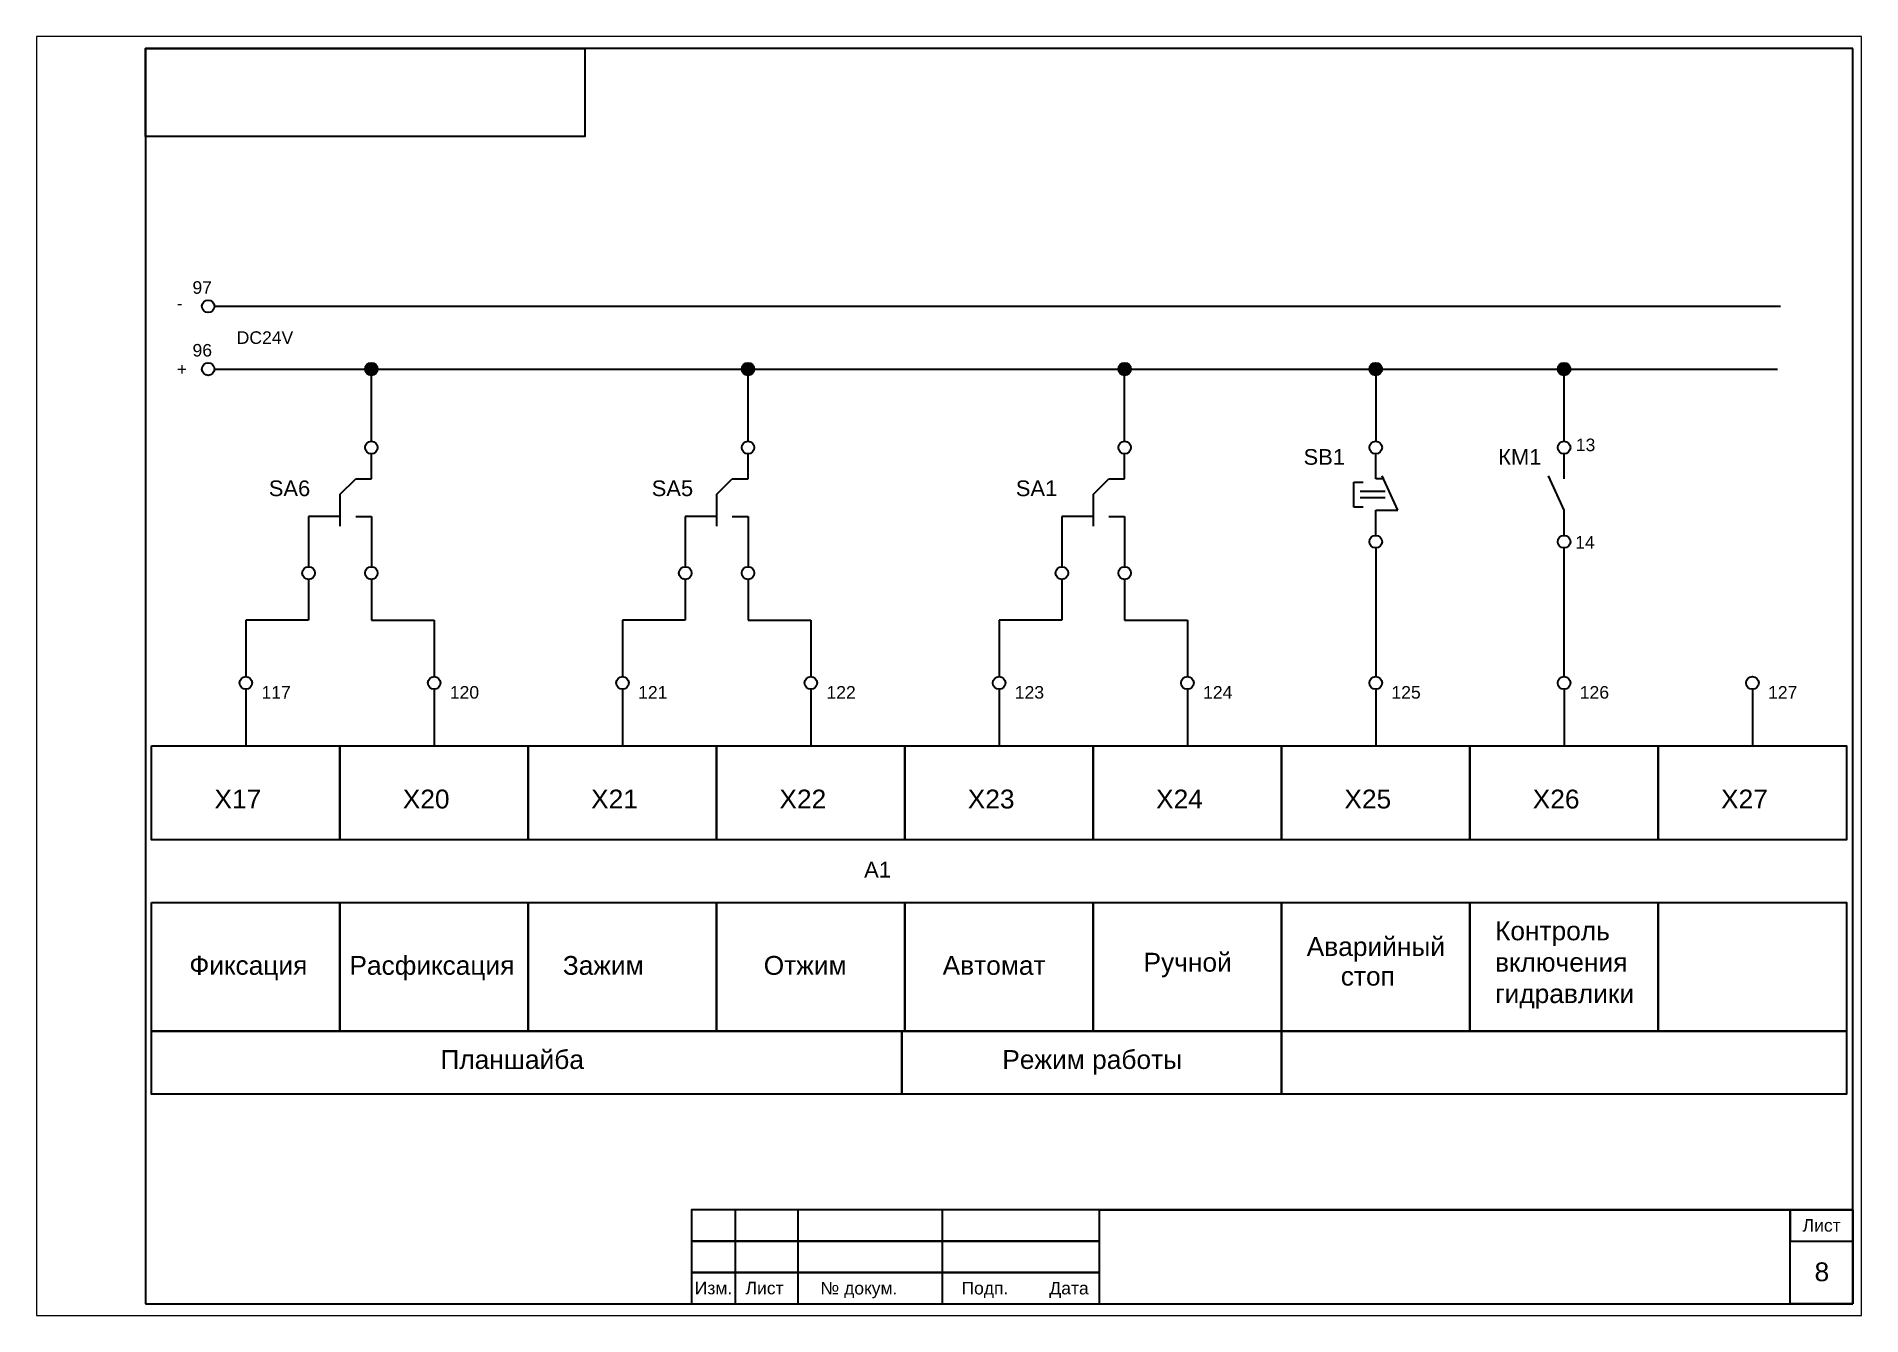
# Paper-space layout 'Лист7' of a CAD drawing. Header units: millimetres. Extents: x 0 to 291, y 0 to 204.
# The model-space entities are those that its viewports show. They can reach past a viewport. Long polylines and large blocks are cut down to what shows.
import ezdxf

# ---------------------------------------------------------------- set-up
doc = ezdxf.new("R2010")
doc.units = ezdxf.units.MM
for name, color, linetype, lineweight in [('Маркировка', 7, 'Continuous', 25), ('Оформление', 7, 'Continuous', 30), ('Элементы', 7, 'Continuous', 30)]:
    doc.layers.add(name, color=color, linetype=linetype, lineweight=lineweight)
doc.styles.get("Standard").update_dxf_attribs({"font": 'arial.ttf'})

msp = doc.modelspace()

# ---------------------------------------------------------------- hatches: boundary and pattern name
at = {"layer": 'Элементы'}
h = msp.add_hatch(color=256, dxfattribs=at)
h.dxf.hatch_style = 1
h.paths.add_polyline_path([(8450.23, 867.03, 1), (8448.23, 867.03, 1)])
h = msp.add_hatch(color=256, dxfattribs=at)
h.dxf.hatch_style = 1
h.paths.add_polyline_path([(8510.23, 867.03, 1), (8508.23, 867.03, 1)])
h = msp.add_hatch(color=256, dxfattribs=at)
h.dxf.hatch_style = 1
h.paths.add_polyline_path([(8570.23, 867.03, 1), (8568.23, 867.03, 1)])
h = msp.add_hatch(color=256, dxfattribs=at)
h.dxf.hatch_style = 1
h.paths.add_polyline_path([(8610.23, 867.03, 1), (8608.23, 867.03, 1)])
h = msp.add_hatch(color=256, dxfattribs=at)
h.dxf.hatch_style = 1
h.paths.add_polyline_path([(8640.23, 867.03, 1), (8638.23, 867.03, 1)])

# ---------------------------------------------------------------- linework, layer by layer
at = {"layer": 'Оформление'}
for p, q in [((8685.23, 918.11), (8413.23, 918.11)), ((8413.23, 918.11), (8413.23, 718.11)), ((8685.23, 718.11), (8685.23, 918.11)), ((8413.23, 718.11), (8685.23, 718.11)), ((8500.23, 718.11), (8685.23, 718.11)), ((8500.23, 718.11), (8685.23, 718.11)), ((8500.23, 718.11), (8685.23, 718.11))]:
    msp.add_line(p, q, dxfattribs=at)
at = {"layer": 'Оформление', "lineweight": 35}
msp.add_line((8565.23, 733.11), (8685.23, 733.11), dxfattribs=at)
at = {"layer": 'Оформление'}
for points in [[(8414.23, 782.03), (8444.23, 782.03), (8444.23, 761.53), (8414.23, 761.53)], [(8444.23, 782.03), (8474.23, 782.03), (8474.23, 761.53), (8444.23, 761.53)], [(8474.23, 782.03), (8504.23, 782.03), (8504.23, 761.53), (8474.23, 761.53)], [(8504.23, 782.03), (8534.23, 782.03), (8534.23, 761.53), (8504.23, 761.53)], [(8534.23, 782.03), (8564.23, 782.03), (8564.23, 761.53), (8534.23, 761.53)], [(8564.23, 782.03), (8594.23, 782.03), (8594.23, 761.53), (8564.23, 761.53)], [(8594.23, 782.03), (8624.23, 782.03), (8624.23, 761.53), (8594.23, 761.53)], [(8624.23, 782.03), (8654.23, 782.03), (8654.23, 761.53), (8624.23, 761.53)], [(8654.23, 782.03), (8684.23, 782.03), (8684.23, 761.53), (8654.23, 761.53)], [(8414.23, 761.53), (8533.73, 761.53), (8533.73, 751.53), (8414.23, 751.53)], [(8533.73, 761.53), (8594.23, 761.53), (8594.23, 751.53), (8533.73, 751.53)], [(8594.23, 761.53), (8684.23, 761.53), (8684.23, 751.53), (8594.23, 751.53)], [(8500.23, 718.11), (8517.23, 718.11), (8517.21, 733.11), (8500.21, 733.11)], [(8500.23, 728.11), (8565.23, 728.11), (8565.23, 733.11), (8500.23, 733.11)], [(8500.23, 718.11), (8507.23, 718.11), (8507.23, 733.11), (8500.23, 733.11)], [(8500.23, 718.11), (8540.23, 718.11), (8540.23, 733.11), (8500.23, 733.11)], [(8685.23, 718.11), (8675.23, 718.11), (8675.23, 733.11), (8685.23, 733.11)], [(8685.23, 733.11), (8675.23, 733.11), (8675.23, 728.11), (8685.23, 728.11)], [(8500.23, 723.11), (8565.23, 723.11), (8565.23, 728.11), (8500.23, 728.11)], [(8500.23, 718.11), (8565.23, 718.11), (8565.23, 723.11), (8500.23, 723.11)]]:
    msp.add_lwpolyline(points, close=True, dxfattribs=at)
at = {"layer": 'Элементы'}
for p, q in [((8424.23, 877.03), (8673.73, 877.03)), ((8424.23, 867.03), (8673.23, 867.03)), ((8449.23, 855.53), (8449.23, 867.03)), ((8509.23, 855.53), (8509.23, 867.03)), ((8569.23, 855.53), (8569.23, 867.03)), ((8609.23, 867.03), (8609.23, 855.53)), ((8639.23, 855.53), (8639.23, 867.03)), ((8449.23, 849.53), (8449.23, 853.53)), ((8509.23, 849.53), (8509.23, 853.53)), ((8569.23, 849.53), (8569.23, 853.53)), ((8609.23, 849.53), (8609.23, 853.53)), ((8639.23, 849.53), (8639.23, 853.53)), ((8444.23, 847.03), (8446.73, 849.53)), ((8446.73, 849.53), (8449.23, 849.53)), ((8504.23, 847.03), (8506.73, 849.53)), ((8506.73, 849.53), (8509.23, 849.53)), ((8564.23, 847.03), (8566.73, 849.53)), ((8566.73, 849.53), (8569.23, 849.53)), ((8605.73, 845.03), (8605.73, 849.03)), ((8605.73, 849.03), (8607.23, 849.03)), ((8610.46, 849.53), (8609.23, 849.53)), ((8612.73, 844.53), (8610.23, 850.03)), ((8639.23, 844.53), (8636.73, 850.03)), ((8444.23, 847.03), (8444.23, 842.03)), ((8504.23, 847.03), (8504.23, 842.03)), ((8564.23, 847.03), (8564.23, 842.03)), ((8564.23, 847.03), (8564.23, 847.03)), ((8610.73, 847.53), (8606.73, 847.53)), ((8610.73, 846.53), (8606.73, 846.53)), ((8444.23, 843.53), (8439.23, 843.53)), ((8439.23, 843.53), (8439.23, 835.53)), ((8446.73, 843.53), (8449.23, 843.53)), ((8449.23, 843.53), (8449.23, 835.53)), ((8504.23, 843.53), (8499.23, 843.53)), ((8499.23, 843.53), (8499.23, 835.53)), ((8506.73, 843.53), (8509.23, 843.53)), ((8509.23, 843.53), (8509.23, 835.53)), ((8564.23, 843.53), (8559.23, 843.53)), ((8559.23, 843.53), (8559.23, 835.53)), ((8566.73, 843.53), (8569.23, 843.53)), ((8569.23, 843.53), (8569.23, 835.53)), ((8607.23, 845.03), (8605.73, 845.03)), ((8609.23, 840.53), (8609.23, 844.53)), ((8609.23, 844.53), (8612.73, 844.53)), ((8639.23, 840.53), (8639.23, 844.53)), ((8609.23, 838.53), (8609.23, 818.03)), ((8639.23, 818.03), (8639.23, 838.53)), ((8439.23, 833.53), (8439.23, 827.03)), ((8449.23, 833.53), (8449.23, 827.03)), ((8499.23, 833.53), (8499.23, 827.03)), ((8509.23, 833.53), (8509.23, 827.03)), ((8559.23, 833.53), (8559.23, 827.03)), ((8569.23, 833.53), (8569.23, 827.03)), ((8439.23, 827.03), (8429.23, 827.03)), ((8429.23, 827.03), (8429.23, 818.03)), ((8449.23, 827.03), (8459.23, 827.03)), ((8459.23, 827.03), (8459.23, 818.03)), ((8499.23, 827.03), (8489.23, 827.03)), ((8489.23, 827.03), (8489.23, 818.03)), ((8509.23, 827.03), (8519.23, 827.03)), ((8519.23, 827.03), (8519.23, 818.03)), ((8559.23, 827.03), (8549.23, 827.03)), ((8549.23, 827.03), (8549.23, 818.03)), ((8569.23, 827.03), (8579.23, 827.03)), ((8579.23, 827.03), (8579.23, 818.03)), ((8429.23, 816.03), (8429.23, 807.03)), ((8459.23, 816.03), (8459.23, 807.03)), ((8489.23, 816.03), (8489.23, 807.03)), ((8519.23, 816.03), (8519.23, 807.03)), ((8549.23, 816.03), (8549.23, 807.03)), ((8579.23, 816.03), (8579.23, 807.03)), ((8609.23, 816.03), (8609.23, 807.03)), ((8639.23, 816.03), (8639.23, 807.03)), ((8669.23, 816.03), (8669.23, 807.03))]:
    msp.add_line(p, q, dxfattribs=at)
for points in [[(8483.23, 918.11), (8483.23, 904.11), (8413.23, 904.11), (8413.23, 918.11)], [(8414.23, 807.03), (8444.23, 807.03), (8444.23, 792.03), (8414.23, 792.03)], [(8444.23, 807.03), (8474.23, 807.03), (8474.23, 792.03), (8444.23, 792.03)], [(8474.23, 807.03), (8504.23, 807.03), (8504.23, 792.03), (8474.23, 792.03)], [(8504.23, 807.03), (8534.23, 807.03), (8534.23, 792.03), (8504.23, 792.03)], [(8534.23, 807.03), (8564.23, 807.03), (8564.23, 792.03), (8534.23, 792.03)], [(8564.23, 807.03), (8594.23, 807.03), (8594.23, 792.03), (8564.23, 792.03)], [(8594.23, 807.03), (8624.23, 807.03), (8624.23, 792.03), (8594.23, 792.03)], [(8624.23, 807.03), (8654.23, 807.03), (8654.23, 792.03), (8624.23, 792.03)], [(8654.23, 807.03), (8684.23, 807.03), (8684.23, 792.03), (8654.23, 792.03)]]:
    msp.add_lwpolyline(points, close=True, dxfattribs=at)
for centre in [(8423.23, 877.03), (8423.23, 867.03), (8449.23, 867.03), (8509.23, 867.03), (8569.23, 867.03), (8609.23, 867.03), (8639.23, 867.03), (8449.23, 854.53), (8509.23, 854.53), (8569.23, 854.53), (8609.23, 854.53), (8639.23, 854.53), (8609.23, 839.53), (8639.23, 839.53), (8439.23, 834.53), (8449.23, 834.53), (8499.23, 834.53), (8509.23, 834.53), (8559.23, 834.53), (8569.23, 834.53), (8429.23, 817.03), (8459.23, 817.03), (8489.23, 817.03), (8519.23, 817.03), (8549.23, 817.03), (8579.23, 817.03), (8609.23, 817.03), (8639.23, 817.03), (8669.23, 817.03)]:
    msp.add_circle(centre, 1, dxfattribs=at)

# ---------------------------------------------------------------- texts
at = {"layer": 'Маркировка'}
for s, height, p in [('97', 2, (8420.73, 879.03)), ('-', 2, (8418.23, 876.53)), ('DC24V', 2, (8427.78, 871.05)), ('96', 2, (8420.74, 869.03)), ('+', 2, (8418.23, 866.03)), ('13', 2, (8641.1, 853.96)), ('SB1', 2.5, (8597.73, 851.79)), ('КМ1', 2.5, (8628.73, 851.79)), ('SA6', 2.5, (8432.89, 846.79)), ('SA5', 2.5, (8493.89, 846.79)), ('SA1', 2.5, (8551.89, 846.79)), ('14', 2, (8641, 838.44)), ('117', 2, (8431.73, 814.53)), ('120', 2, (8461.73, 814.53)), ('121', 2, (8491.73, 814.53)), ('122', 2, (8521.73, 814.53)), ('123', 2, (8551.73, 814.53)), ('124', 2, (8581.73, 814.53)), ('125', 2, (8611.73, 814.53)), ('126', 2, (8641.73, 814.53)), ('127', 2, (8671.73, 814.53)), ('A1', 2.5, (8527.73, 786.03))]:
    msp.add_text(s, height=height, dxfattribs=at).set_placement(p)
at = {"layer": 'Оформление'}
for s, height, p in [('Аварийный', 3, (8598.23, 773.53)), ('Контроль', 3, (8628.23, 776.03)), ('Фиксация', 3, (8420.23, 770.53)), ('Расфиксация', 3, (8445.73, 770.53)), ('Зажим', 3, (8479.73, 770.53)), ('Отжим', 3, (8511.73, 770.53)), ('Автомат', 3, (8540.23, 770.53)), ('Ручной', 3, (8572.23, 771.03)), ('включения', 3, (8628.23, 771.03)), ('стоп', 3, (8603.66, 768.81)), ('гидравлики', 3, (8628.23, 766.03)), ('Планшайба', 3, (8460.23, 755.53)), ('Режим работы', 3, (8549.73, 755.53)), ('Лист', 2, (8677.23, 729.61)), ('8', 3, (8679.13, 721.71)), ('Изм.', 2, (8500.74, 719.63)), ('Лист', 2, (8508.83, 719.62)), ('№ докум.', 2, (8520.76, 719.6)), ('Подп.', 2, (8543.23, 719.61)), ('Дата', 2, (8557.23, 719.61))]:
    msp.add_text(s, height=height, dxfattribs=at).set_placement(p)
at = {"layer": 'Элементы'}
for s, p in [('X17', (8424.23, 797.03)), ('X20', (8454.23, 797.03)), ('X21', (8484.23, 797.03)), ('X22', (8514.23, 797.03)), ('X23', (8544.23, 797.03)), ('X24', (8574.23, 797.03)), ('X25', (8604.23, 797.03)), ('X26', (8634.23, 797.03)), ('X27', (8664.23, 797.03))]:
    msp.add_text(s, height=3, dxfattribs=at).set_placement(p)

psp = doc.layouts.new('Лист7')

# ---------------------------------------------------------------- viewports
at = {"layer": 'Элементы'}
psp.add_viewport(center=(145.28, 102.09), size=(290.72, 203.7724), view_center_point=(8541.25, 818.13), view_height=203.7724, dxfattribs=at)

doc.saveas('drawing.dxf')
